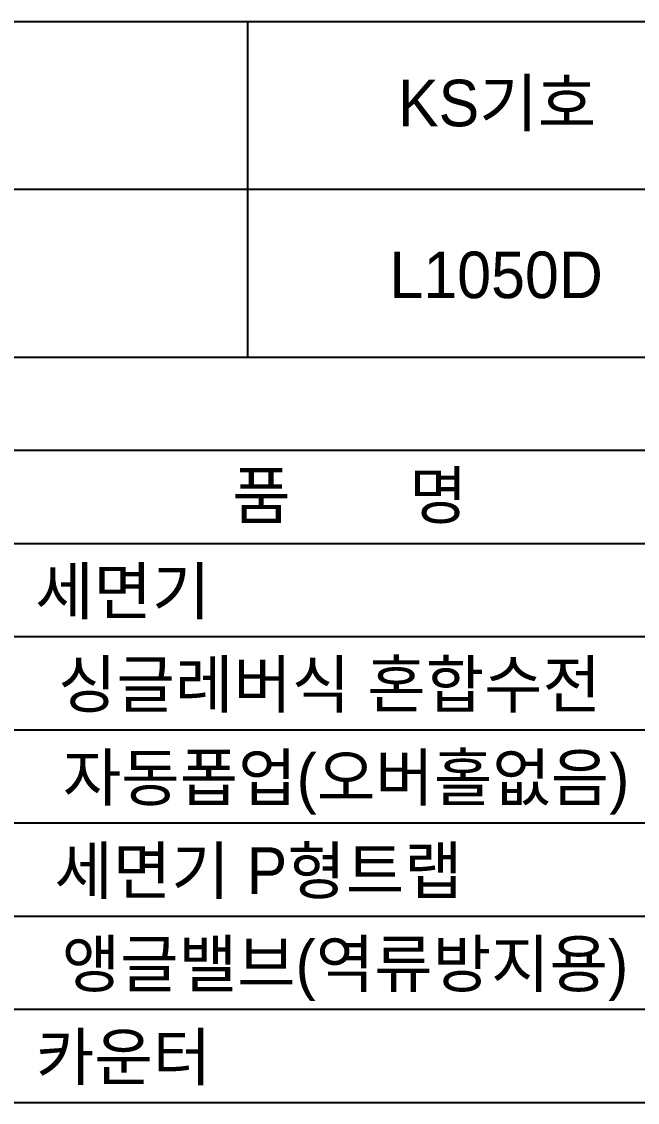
# Model space of a CAD drawing. Header units: millimetres. Extents: x 0 to 3800, y -67 to 2533.
# Drawn here: x 1169 to 1499, y 1950 to 2530 of the extents above; entities that cross this region are included whole.
import ezdxf
from ezdxf.enums import TextEntityAlignment as Align

# ---------------------------------------------------------------- set-up
doc = ezdxf.new("R2010")
doc.units = ezdxf.units.MM
doc.layers.add('TEXT', color=7, linetype='Continuous')
doc.layers.add('도각라인', color=255, linetype='Continuous')
doc.styles.add('타이틀', font='H2GTRM.TTF', dxfattribs={"height": 25})

msp = doc.modelspace()

# ---------------------------------------------------------------- linework, layer by layer
at = {"layer": '도각라인', "color": 7}
for p, q in [((0, 2530), (1800, 2530)), ((1290, 2350), (1290, 2530)), ((520, 2440), (1800, 2440)), ((0, 2350), (1800, 2350)), ((975, 2300), (1770, 2300)), ((975, 2250), (1770, 2250)), ((975, 2200), (1770, 2200)), ((975, 2150), (1770, 2150)), ((975, 2100), (1770, 2100)), ((975, 2050), (1770, 2050)), ((975, 2000), (1770, 2000)), ((975, 1950), (1770, 1950))]:
    msp.add_line(p, q, dxfattribs=at)

# ---------------------------------------------------------------- texts
at = {"layer": 'TEXT', "style": '타이틀'}
for s, p in [('KS기호', (1423.85, 2486.32)), ('L1050D', (1423.37, 2394.09)), ('품       명', (1344.82, 2275.73)), ('세면기', (1222.97, 2224.38)), ('싱글레버식 혼합수전', (1333.92, 2174.38)), ('자동폽업(오버홀없음)', (1342.84, 2124.38)), ('세면기 P형트랩', (1295.81, 2074.38)), ('앵글밸브(역류방지용)', (1342.26, 2024.38)), ('카운터', (1223.36, 1974.38))]:
    msp.add_text(s, height=25, dxfattribs=at).set_placement(p, align=Align.MIDDLE_CENTER)

doc.saveas('drawing.dxf')
